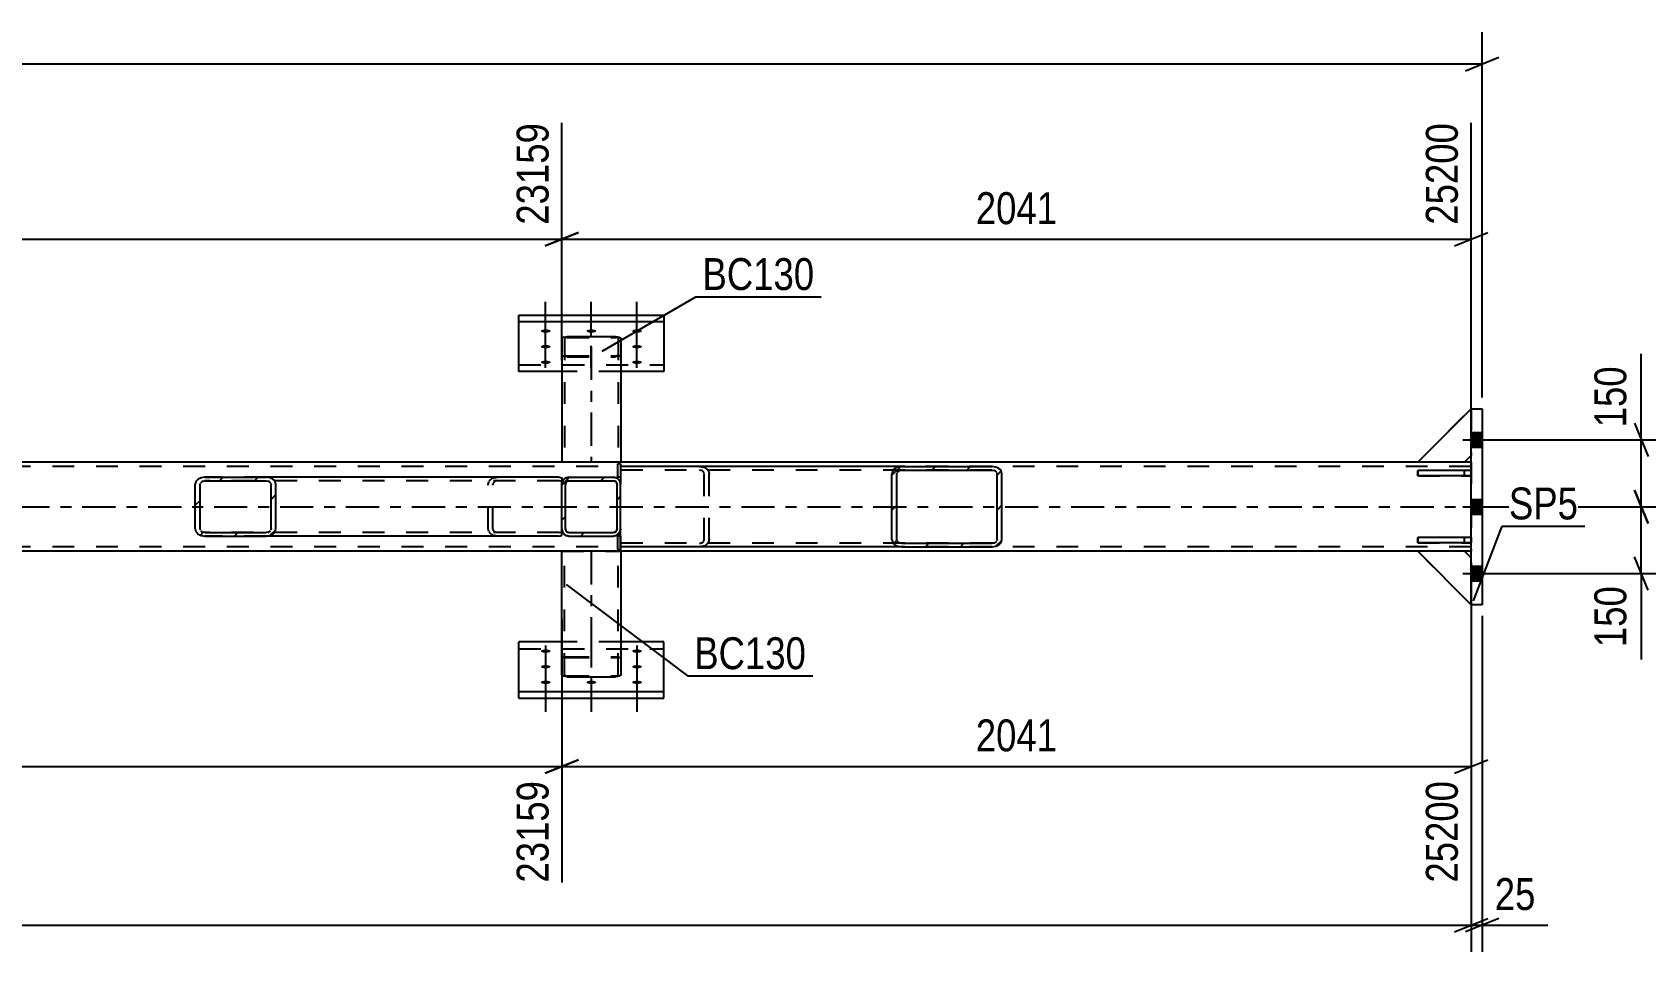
# Model space of a CAD drawing. Header units: millimetres. Extents: x 0 to 1189, y 0 to 841.
# Drawn here: x 899.1 to 1044, y 387.7 to 470.3 of the extents above; entities that cross this region are included whole.
import ezdxf

# ---------------------------------------------------------------- set-up
doc = ezdxf.new("R2010")
doc.units = ezdxf.units.MM
doc.linetypes.add('DXK_LINE_DOT2', pattern=[3.9198, 1.9599, -1.9599])
doc.linetypes.add('DXK_LINE_DOT3', pattern=[5.9187, 2.979, -0.9799, 0.9799, -0.9799])
doc.styles.add('Arial Narrow', font='ARIALN.TTF', dxfattribs={"height": 0.2})

# ---------------------------------------------------------------- blocks, each defined once
blk = doc.blocks.new('Part-761551702-3671 - 3599')
at = {"color": 2, "linetype": 'Continuous'}
for p, q in [((1023.48, 431.71), (1028.28, 436.51)), ((1028.28, 432.31), (1027.68, 431.71)), ((1027.68, 431.71), (1023.48, 431.71))]:
    blk.add_line(p, q, dxfattribs=at)
at = {"color": 7, "linetype": 'DXK_LINE_DOT2'}
for p, q in [((1028.28, 436.51), (1028.28, 436.51)), ((1028.28, 436.51), (1028.28, 432.31)), ((1028.28, 436.51), (1028.28, 436.51)), ((1028.28, 432.31), (1028.28, 432.31)), ((1028.28, 432.31), (1028.28, 432.31))]:
    blk.add_line(p, q, dxfattribs=at)
blk = doc.blocks.new('Part-761551702-3619 - 3599')
at = {"linetype": 'Continuous'}
h = blk.add_hatch(dxfattribs=at)
h.set_pattern_fill('', scale=0.7, style=0, pattern_type=0)
h.set_pattern_definition([(45, (951.5194, 425.1189), (-1.57154, 1.57154), [])])
h.paths.add_polyline_path([(951.27, 425.07), (951.52, 425.12), (951.73, 425.26), (951.87, 425.47), (951.91, 425.71), (951.91, 429.71), (951.87, 429.96), (951.73, 430.16), (951.52, 430.3), (951.27, 430.35), (947.27, 430.35), (947.03, 430.3), (946.82, 430.16), (946.68, 429.96), (946.63, 429.71), (946.63, 425.71), (946.68, 425.47), (946.82, 425.26), (947.03, 425.12), (947.27, 425.07)])
h.paths.add_polyline_path([(947.15, 425.41), (947.05, 425.48), (946.98, 425.59), (946.95, 425.71), (946.95, 429.71), (946.98, 429.83), (947.05, 429.94), (947.15, 430.01), (947.27, 430.03), (951.27, 430.03), (951.4, 430.01), (951.5, 429.94), (951.57, 429.83), (951.59, 429.71), (951.59, 425.71), (951.57, 425.59), (951.5, 425.48), (951.4, 425.41), (951.27, 425.39), (947.27, 425.39)])
at = {"color": 7, "linetype": 'DXK_LINE_DOT2'}
for p, q in [((947.03, 430.3), (947.27, 430.35)), ((947.27, 430.35), (951.27, 430.35)), ((951.27, 430.35), (951.52, 430.3)), ((946.63, 429.71), (946.68, 429.96)), ((946.63, 425.71), (946.63, 429.71)), ((946.98, 429.83), (946.95, 429.71)), ((946.95, 425.71), (946.95, 429.71)), ((947.27, 430.03), (947.15, 430.01)), ((947.27, 430.03), (951.27, 430.03)), ((951.4, 430.01), (951.27, 430.03)), ((951.59, 429.71), (951.57, 429.83)), ((951.59, 425.71), (951.59, 429.71)), ((951.87, 429.96), (951.91, 429.71)), ((951.91, 425.71), (951.91, 429.71)), ((946.68, 425.47), (946.63, 425.71)), ((946.95, 425.71), (946.98, 425.59)), ((947.27, 425.07), (947.03, 425.12)), ((947.15, 425.41), (947.27, 425.39)), ((947.27, 425.39), (951.27, 425.39)), ((947.27, 425.07), (951.27, 425.07)), ((951.27, 425.39), (951.4, 425.41)), ((951.52, 425.12), (951.27, 425.07)), ((951.57, 425.59), (951.59, 425.71)), ((951.91, 425.71), (951.87, 425.47))]:
    blk.add_line(p, q, dxfattribs=at)
at = {"color": 2, "linetype": 'Continuous'}
for p, q in [((947.27, 430.35), (947.03, 430.3)), ((947.27, 430.35), (951.27, 430.35)), ((951.52, 430.3), (951.27, 430.35)), ((946.68, 429.96), (946.63, 429.71)), ((946.63, 425.71), (946.63, 429.71)), ((946.95, 429.71), (946.98, 429.83)), ((946.95, 425.71), (946.95, 429.71)), ((947.15, 430.01), (947.27, 430.03)), ((947.27, 430.03), (951.27, 430.03)), ((951.27, 430.03), (951.4, 430.01)), ((951.57, 429.83), (951.59, 429.71)), ((951.59, 425.71), (951.59, 429.71)), ((951.91, 429.71), (951.87, 429.96)), ((951.91, 425.71), (951.91, 429.71)), ((946.63, 425.71), (946.68, 425.47)), ((946.98, 425.59), (946.95, 425.71)), ((947.03, 425.12), (947.27, 425.07)), ((947.27, 425.39), (947.15, 425.41)), ((947.27, 425.39), (951.27, 425.39)), ((947.27, 425.07), (951.27, 425.07)), ((951.4, 425.41), (951.27, 425.39)), ((951.27, 425.07), (951.52, 425.12)), ((951.59, 425.71), (951.57, 425.59)), ((951.87, 425.47), (951.91, 425.71))]:
    blk.add_line(p, q, dxfattribs=at)
at = {"color": 7, "linetype": 'DXK_LINE_DOT2'}
for centre, radius, start, end in [((947.27, 429.71), 0.64, 112.5, 157.5), ((951.27, 429.71), 0.64, 22.5, 67.5), ((947.27, 429.71), 0.32, 112.5, 157.5), ((951.27, 429.71), 0.32, 22.5, 67.5), ((947.27, 425.71), 0.64, 202.5, 247.5), ((947.27, 425.71), 0.32, 202.5, 247.5), ((951.27, 425.71), 0.32, 292.5, 337.5), ((951.27, 425.71), 0.64, 292.5, 337.5)]:
    blk.add_arc(centre, radius, start, end, dxfattribs=at)
at = {"color": 2, "linetype": 'Continuous'}
for centre, radius, start, end in [((947.27, 429.71), 0.64, 112.5, 157.5), ((951.27, 429.71), 0.64, 22.5, 67.5), ((947.27, 429.71), 0.32, 112.5, 157.5), ((951.27, 429.71), 0.32, 22.5, 67.5), ((947.27, 425.71), 0.64, 202.5, 247.5), ((947.27, 425.71), 0.32, 202.5, 247.5), ((951.27, 425.71), 0.32, 292.5, 337.5), ((951.27, 425.71), 0.64, 292.5, 337.5)]:
    blk.add_arc(centre, radius, start, end, dxfattribs=at)
blk = doc.blocks.new('Part-761551702-3668 - 3599')
at = {"color": 2, "linetype": 'Continuous'}
for p, q in [((946.64, 412.6), (946.64, 423.71)), ((951.92, 423.71), (951.92, 412.6)), ((946.68, 412.54), (946.64, 412.6)), ((946.78, 412.48), (946.68, 412.54)), ((946.94, 412.45), (946.78, 412.48)), ((947.12, 412.43), (946.94, 412.45)), ((947.12, 412.43), (951.44, 412.43)), ((951.63, 412.45), (951.44, 412.43)), ((951.78, 412.48), (951.63, 412.45)), ((951.89, 412.54), (951.78, 412.48)), ((951.92, 412.6), (951.89, 412.54))]:
    blk.add_line(p, q, dxfattribs=at)
at = {"color": 7, "linetype": 'DXK_LINE_DOT2'}
for p, q in [((946.64, 423.71), (951.92, 423.71)), ((946.88, 412.6), (946.88, 423.71)), ((951.68, 412.6), (951.68, 423.71)), ((946.64, 414.08), (946.68, 414.14)), ((946.68, 414.14), (946.78, 414.19)), ((946.78, 414.19), (946.94, 414.23)), ((946.9, 414.11), (946.88, 414.08)), ((946.95, 414.13), (946.9, 414.11)), ((946.94, 414.23), (947.12, 414.24)), ((947.03, 414.15), (946.95, 414.13)), ((947.12, 414.16), (947.03, 414.15)), ((947.12, 414.24), (951.44, 414.24)), ((947.12, 414.16), (951.44, 414.16)), ((951.44, 414.24), (951.63, 414.23)), ((951.54, 414.15), (951.44, 414.16)), ((951.61, 414.13), (951.54, 414.15)), ((951.61, 414.13), (951.63, 414.13)), ((951.63, 414.23), (951.78, 414.19)), ((951.63, 414.13), (951.67, 414.11)), ((951.68, 414.08), (951.67, 414.11)), ((951.78, 414.19), (951.89, 414.14)), ((951.89, 414.14), (951.92, 414.08)), ((946.88, 412.6), (946.9, 412.57)), ((946.9, 412.57), (946.95, 412.54)), ((946.95, 412.54), (947.03, 412.52)), ((947.03, 412.52), (947.12, 412.52)), ((947.12, 412.52), (951.44, 412.52)), ((951.44, 412.52), (951.54, 412.52)), ((951.54, 412.52), (951.61, 412.54)), ((951.61, 412.54), (951.67, 412.57)), ((951.67, 412.57), (951.68, 412.6))]:
    blk.add_line(p, q, dxfattribs=at)
at = {"color": 7, "linetype": 'DXK_LINE_DOT3'}
blk.add_line((949.28, 423.71), (949.28, 413.34), dxfattribs=at)
blk = doc.blocks.new('Part-761551702-3737 - 3599')
at = {"color": 2, "linetype": 'Continuous'}
for p, q in [((1023.48, 431.71), (98.63, 431.71)), ((1028.28, 431.71), (1027.68, 431.71)), ((1023.48, 423.71), (98.63, 423.71)), ((1028.28, 423.71), (1027.68, 423.71))]:
    blk.add_line(p, q, dxfattribs=at)
at = {"color": 7, "linetype": 'DXK_LINE_DOT2'}
for p, q in [((1028.28, 431.31), (98.63, 431.31)), ((1027.68, 431.71), (1023.48, 431.71)), ((1028.28, 431.71), (1028.28, 423.71)), ((1028.28, 424.11), (98.63, 424.11)), ((1027.68, 423.71), (1023.48, 423.71))]:
    blk.add_line(p, q, dxfattribs=at)
at = {"color": 7, "linetype": 'DXK_LINE_DOT3'}
blk.add_line((98.63, 427.71), (1028.28, 427.71), dxfattribs=at)
blk = doc.blocks.new('Part-761551702-3748 - 3599')
at = {"color": 7, "linetype": 'DXK_LINE_DOT2'}
for p, q in [((1023.48, 431.71), (1028.28, 436.51)), ((1028.28, 436.51), (1028.28, 432.31)), ((1028.28, 432.31), (1027.68, 431.71)), ((1027.68, 431.71), (1023.48, 431.71))]:
    blk.add_line(p, q, dxfattribs=at)
blk = doc.blocks.new('Bolt-761551702-3685 - 3599')
at = {"linetype": 'Continuous'}
for points in [[(945.18, 414.59), (945.09, 414.59), (945, 414.6), (944.93, 414.62), (944.86, 414.64), (944.8, 414.66), (944.77, 414.69), (944.75, 414.72), (944.75, 414.75), (944.77, 414.79), (944.8, 414.81), (944.86, 414.84), (944.93, 414.86), (945, 414.88), (945.09, 414.89), (945.18, 414.89), (945.28, 414.89), (945.36, 414.88), (945.44, 414.86), (945.51, 414.84), (945.56, 414.81), (945.6, 414.79), (945.62, 414.75), (945.62, 414.72), (945.6, 414.69), (945.56, 414.66), (945.51, 414.64), (945.44, 414.62), (945.36, 414.6), (945.28, 414.59)], [(953.38, 414.59), (953.29, 414.59), (953.2, 414.6), (953.13, 414.62), (953.06, 414.64), (953, 414.66), (952.97, 414.69), (952.95, 414.72), (952.95, 414.75), (952.97, 414.79), (953, 414.81), (953.06, 414.84), (953.13, 414.86), (953.2, 414.88), (953.29, 414.89), (953.38, 414.89), (953.48, 414.89), (953.56, 414.88), (953.64, 414.86), (953.71, 414.84), (953.76, 414.81), (953.8, 414.79), (953.82, 414.75), (953.82, 414.72), (953.8, 414.69), (953.76, 414.66), (953.71, 414.64), (953.64, 414.62), (953.56, 414.6), (953.48, 414.59)], [(945.18, 413.19), (945.09, 413.19), (945, 413.2), (944.93, 413.22), (944.86, 413.24), (944.8, 413.26), (944.77, 413.29), (944.75, 413.32), (944.75, 413.35), (944.77, 413.38), (944.8, 413.41), (944.86, 413.44), (944.93, 413.46), (945, 413.47), (945.09, 413.48), (945.18, 413.49), (945.28, 413.48), (945.36, 413.47), (945.44, 413.46), (945.51, 413.44), (945.56, 413.41), (945.6, 413.38), (945.62, 413.35), (945.62, 413.32), (945.6, 413.29), (945.56, 413.26), (945.51, 413.24), (945.44, 413.22), (945.36, 413.2), (945.28, 413.19)], [(953.38, 413.19), (953.29, 413.19), (953.2, 413.2), (953.13, 413.22), (953.06, 413.24), (953, 413.26), (952.97, 413.29), (952.95, 413.32), (952.95, 413.35), (952.97, 413.38), (953, 413.41), (953.06, 413.44), (953.13, 413.46), (953.2, 413.47), (953.29, 413.48), (953.38, 413.49), (953.48, 413.48), (953.56, 413.47), (953.64, 413.46), (953.71, 413.44), (953.76, 413.41), (953.8, 413.38), (953.82, 413.35), (953.82, 413.32), (953.8, 413.29), (953.76, 413.26), (953.71, 413.24), (953.64, 413.22), (953.56, 413.2), (953.48, 413.19)], [(945.18, 411.78), (945.09, 411.79), (945, 411.8), (944.93, 411.81), (944.86, 411.83), (944.8, 411.86), (944.77, 411.89), (944.75, 411.92), (944.75, 411.95), (944.77, 411.98), (944.8, 412.01), (944.86, 412.04), (944.93, 412.06), (945, 412.07), (945.09, 412.08), (945.18, 412.09), (945.28, 412.08), (945.36, 412.07), (945.44, 412.06), (945.51, 412.04), (945.56, 412.01), (945.6, 411.98), (945.62, 411.95), (945.62, 411.92), (945.6, 411.89), (945.56, 411.86), (945.51, 411.83), (945.44, 411.81), (945.36, 411.8), (945.28, 411.79)], [(949.28, 411.78), (949.19, 411.79), (949.1, 411.8), (949.03, 411.81), (948.96, 411.83), (948.9, 411.86), (948.87, 411.89), (948.85, 411.92), (948.85, 411.95), (948.87, 411.98), (948.9, 412.01), (948.96, 412.04), (949.03, 412.06), (949.1, 412.07), (949.19, 412.08), (949.28, 412.09), (949.38, 412.08), (949.46, 412.07), (949.54, 412.06), (949.61, 412.04), (949.66, 412.01), (949.7, 411.98), (949.72, 411.95), (949.72, 411.92), (949.7, 411.89), (949.66, 411.86), (949.61, 411.83), (949.54, 411.81), (949.46, 411.8), (949.38, 411.79)], [(953.38, 411.78), (953.29, 411.79), (953.2, 411.8), (953.13, 411.81), (953.06, 411.83), (953, 411.86), (952.97, 411.89), (952.95, 411.92), (952.95, 411.95), (952.97, 411.98), (953, 412.01), (953.06, 412.04), (953.13, 412.06), (953.2, 412.07), (953.29, 412.08), (953.38, 412.09), (953.48, 412.08), (953.56, 412.07), (953.64, 412.06), (953.71, 412.04), (953.76, 412.01), (953.8, 411.98), (953.82, 411.95), (953.82, 411.92), (953.8, 411.89), (953.76, 411.86), (953.71, 411.83), (953.64, 411.81), (953.56, 411.8), (953.48, 411.79)]]:
    blk.add_hatch(color=1, dxfattribs=at).paths.add_polyline_path(points)
at = {"color": 1, "linetype": 'Continuous'}
for p, q in [((945.18, 415.23), (945.18, 412.11)), ((953.38, 415.23), (953.38, 412.11)), ((945.18, 413.83), (945.18, 410.71)), ((953.38, 413.83), (953.38, 410.71)), ((945.18, 412.42), (945.18, 409.3)), ((949.28, 412.42), (949.28, 409.3)), ((953.38, 412.42), (953.38, 409.3))]:
    blk.add_line(p, q, dxfattribs=at)
at = {"color": 1, "linetype": 'DXK_LINE_DOT2'}
blk.add_line((949.28, 415.23), (949.28, 412.11), dxfattribs=at)
blk = doc.blocks.new('Part-761551702-3751 - 3599')
at = {"color": 7, "linetype": 'DXK_LINE_DOT2'}
for p, q in [((1023.48, 431.71), (1028.28, 436.51)), ((1028.28, 436.51), (1028.28, 432.31)), ((1028.28, 432.31), (1027.68, 431.71)), ((1027.68, 431.71), (1023.48, 431.71))]:
    blk.add_line(p, q, dxfattribs=at)
blk = doc.blocks.new('Part-761551702-3688 - 3599')
at = {"color": 2, "linetype": 'Continuous'}
for p, q in [((942.78, 410.51), (942.78, 415.56)), ((946.64, 415.56), (942.78, 415.56)), ((955.78, 415.56), (951.92, 415.56)), ((955.78, 410.51), (955.78, 415.56)), ((942.78, 411.11), (955.78, 411.11)), ((942.78, 410.51), (955.78, 410.51))]:
    blk.add_line(p, q, dxfattribs=at)
at = {"color": 7, "linetype": 'DXK_LINE_DOT2'}
for p, q in [((942.78, 414.96), (955.78, 414.96)), ((951.92, 415.56), (946.64, 415.56))]:
    blk.add_line(p, q, dxfattribs=at)
blk = doc.blocks.new('Part-761551702-3624 - 3599')
at = {"linetype": 'Continuous'}
h = blk.add_hatch(dxfattribs=at)
h.set_pattern_fill('', scale=0.7, style=0, pattern_type=0)
h.set_pattern_definition([(45, (920.4203, 425.1189), (-1.57154, 1.57154), [])])
h.paths.add_polyline_path([(920.08, 425.07), (920.42, 425.12), (920.71, 425.26), (920.9, 425.47), (920.96, 425.71), (920.96, 429.71), (920.9, 429.96), (920.71, 430.16), (920.42, 430.3), (920.08, 430.35), (914.59, 430.35), (914.26, 430.3), (913.97, 430.16), (913.78, 429.96), (913.71, 429.71), (913.71, 425.71), (913.78, 425.47), (913.97, 425.26), (914.26, 425.12), (914.59, 425.07)])
h.paths.add_polyline_path([(914.43, 425.41), (914.28, 425.48), (914.19, 425.59), (914.15, 425.71), (914.15, 429.71), (914.19, 429.83), (914.28, 429.94), (914.43, 430.01), (914.59, 430.03), (920.08, 430.03), (920.25, 430.01), (920.39, 429.94), (920.49, 429.83), (920.52, 429.71), (920.52, 425.71), (920.49, 425.59), (920.39, 425.48), (920.25, 425.41), (920.08, 425.39), (914.59, 425.39)])
at = {"color": 2, "linetype": 'Continuous'}
for p, q in [((914.59, 430.35), (914.26, 430.3)), ((914.59, 430.35), (920.08, 430.35)), ((946.38, 430.35), (920.08, 430.35)), ((920.42, 430.3), (920.08, 430.35)), ((946.38, 430.35), (946.63, 430.31)), ((946.63, 430.31), (946.63, 430.3)), ((946.63, 430.3), (946.63, 430.16)), ((913.78, 429.96), (913.71, 429.71)), ((913.71, 425.71), (913.71, 429.71)), ((914.15, 429.71), (914.19, 429.83)), ((914.15, 425.71), (914.15, 429.71)), ((914.43, 430.01), (914.59, 430.03)), ((914.59, 430.03), (920.08, 430.03)), ((920.08, 430.03), (920.25, 430.01)), ((920.49, 429.83), (920.52, 429.71)), ((920.52, 425.71), (920.52, 429.71)), ((920.96, 429.71), (920.9, 429.96)), ((920.96, 425.71), (920.96, 429.71)), ((946.63, 430.16), (946.63, 429.71)), ((913.71, 425.71), (913.78, 425.47)), ((914.19, 425.59), (914.15, 425.71)), ((914.26, 425.12), (914.59, 425.07)), ((914.59, 425.39), (914.43, 425.41)), ((914.59, 425.39), (920.08, 425.39)), ((914.59, 425.07), (920.08, 425.07)), ((920.25, 425.41), (920.08, 425.39)), ((920.08, 425.07), (920.42, 425.12)), ((946.38, 425.07), (920.08, 425.07)), ((920.52, 425.71), (920.49, 425.59)), ((920.9, 425.47), (920.96, 425.71)), ((946.38, 425.07), (946.63, 425.11)), ((946.63, 425.11), (946.63, 425.71))]:
    blk.add_line(p, q, dxfattribs=at)
at = {"color": 7, "linetype": 'DXK_LINE_DOT2'}
for p, q in [((920.08, 430.35), (914.59, 430.35)), ((940.55, 430.3), (940.89, 430.35)), ((946.63, 430.31), (946.63, 430.31)), ((946.38, 430.03), (914.59, 430.03)), ((940.01, 429.71), (940.07, 429.96)), ((940.01, 425.71), (940.01, 429.71)), ((940.48, 429.83), (940.45, 429.71)), ((940.45, 425.71), (940.45, 429.71)), ((940.89, 430.03), (940.72, 430.01)), ((946.55, 430.01), (946.38, 430.03)), ((946.63, 429.96), (946.55, 430.01)), ((946.63, 430.16), (946.63, 429.96)), ((946.63, 425.71), (946.63, 429.96)), ((946.38, 425.39), (914.59, 425.39)), ((920.08, 425.07), (914.59, 425.07)), ((940.07, 425.47), (940.01, 425.71)), ((940.45, 425.71), (940.48, 425.59)), ((940.89, 425.07), (940.55, 425.12)), ((940.72, 425.41), (940.89, 425.39)), ((946.38, 425.39), (946.55, 425.41)), ((946.55, 425.41), (946.63, 425.46))]:
    blk.add_line(p, q, dxfattribs=at)
at = {"color": 2, "linetype": 'Continuous'}
for centre, radius, start, end in [((914.46, 429.53), 0.802, 104.5547, 147.5896), ((920.22, 429.53), 0.802, 32.4104, 75.4453), ((914.53, 429.62), 0.401, 104.5547, 147.5896), ((920.15, 429.62), 0.401, 32.4104, 75.4453), ((914.46, 425.9), 0.802, 212.4104, 255.4453), ((914.53, 425.8), 0.401, 212.4104, 255.4453), ((920.15, 425.8), 0.401, 284.5547, 327.5896), ((920.22, 425.9), 0.802, 284.5547, 327.5896)]:
    blk.add_arc(centre, radius, start, end, dxfattribs=at)
at = {"color": 7, "linetype": 'DXK_LINE_DOT2'}
for centre, radius, start, end in [((940.75, 429.53), 0.802, 104.5547, 147.5896), ((940.82, 429.62), 0.401, 104.5547, 147.5896), ((940.75, 425.9), 0.802, 212.4104, 255.4453), ((940.82, 425.8), 0.401, 212.4104, 255.4453)]:
    blk.add_arc(centre, radius, start, end, dxfattribs=at)
blk = doc.blocks.new('Part-761551702-3625 - 3599')
at = {"color": 2, "linetype": 'Continuous'}
for p, q in [((951.67, 431.55), (951.67, 431.55)), ((951.91, 431.55), (951.67, 431.55)), ((951.67, 430.35), (951.67, 431.55)), ((951.67, 430.35), (951.67, 430.35)), ((951.91, 430.35), (951.67, 430.35)), ((951.91, 431.55), (951.91, 431.55)), ((951.91, 431.55), (951.91, 430.35)), ((951.91, 430.35), (951.91, 430.35))]:
    blk.add_line(p, q, dxfattribs=at)
at = {"color": 7, "linetype": 'DXK_LINE_DOT2'}
for p, q in [((951.67, 430.35), (951.67, 431.55)), ((951.91, 431.55), (951.91, 430.35))]:
    blk.add_line(p, q, dxfattribs=at)
blk = doc.blocks.new('Part-761551702-3754 - 3599')
at = {"color": 2, "linetype": 'Continuous'}
for p, q in [((1027.68, 423.71), (1023.48, 423.71)), ((1023.48, 423.71), (1028.28, 418.91)), ((1028.28, 423.11), (1027.68, 423.71))]:
    blk.add_line(p, q, dxfattribs=at)
at = {"color": 7, "linetype": 'DXK_LINE_DOT2'}
for p, q in [((1028.28, 423.11), (1028.28, 423.11)), ((1028.28, 423.11), (1028.28, 423.11)), ((1028.28, 418.91), (1028.28, 423.11)), ((1028.28, 418.91), (1028.28, 418.91)), ((1028.28, 418.91), (1028.28, 418.91))]:
    blk.add_line(p, q, dxfattribs=at)
blk = doc.blocks.new('Part-761551702-3626 - 3599')
at = {"color": 2, "linetype": 'Continuous'}
for p, q in [((951.67, 425.07), (951.67, 425.07)), ((951.67, 423.87), (951.67, 425.07)), ((951.91, 425.07), (951.67, 425.07)), ((951.91, 425.07), (951.91, 425.07)), ((951.91, 425.07), (951.91, 423.87)), ((951.67, 423.87), (951.67, 423.87)), ((951.67, 423.87), (951.91, 423.87)), ((951.91, 423.87), (951.91, 423.87))]:
    blk.add_line(p, q, dxfattribs=at)
at = {"color": 7, "linetype": 'DXK_LINE_DOT2'}
for p, q in [((951.67, 423.87), (951.67, 425.07)), ((951.91, 423.87), (951.91, 425.07))]:
    blk.add_line(p, q, dxfattribs=at)
blk = doc.blocks.new('Part-761551702-3757 - 3599')
at = {"color": 7, "linetype": 'DXK_LINE_DOT2'}
for p, q in [((1027.68, 423.71), (1023.48, 423.71)), ((1023.48, 423.71), (1028.28, 418.91)), ((1028.28, 423.11), (1027.68, 423.71)), ((1028.28, 418.91), (1028.28, 423.11))]:
    blk.add_line(p, q, dxfattribs=at)
blk = doc.blocks.new('Part-761551702-3718 - 3599')
at = {"color": 2, "linetype": 'Continuous'}
for p, q in [((1023.48, 424.47), (1023.48, 424.95)), ((1028.28, 424.95), (1023.48, 424.95)), ((1028.28, 424.95), (1028.28, 424.47)), ((1028.28, 424.47), (1023.48, 424.47))]:
    blk.add_line(p, q, dxfattribs=at)
at = {"color": 7, "linetype": 'DXK_LINE_DOT2'}
for p, q in [((1027.68, 424.47), (1027.68, 424.95)), ((1028.28, 424.95), (1028.28, 424.95)), ((1028.28, 424.95), (1028.28, 424.95)), ((1028.28, 424.47), (1028.28, 424.47)), ((1028.28, 424.47), (1028.28, 424.47))]:
    blk.add_line(p, q, dxfattribs=at)
blk = doc.blocks.new('Part-761551702-3727 - 3599')
at = {"color": 7, "linetype": 'DXK_LINE_DOT2'}
for p, q in [((1028.28, 430.95), (1023.48, 430.95)), ((1023.48, 430.95), (1023.48, 430.47)), ((1023.48, 430.47), (1028.28, 430.47)), ((1027.68, 430.47), (1027.68, 430.95)), ((1028.28, 430.47), (1028.28, 430.95))]:
    blk.add_line(p, q, dxfattribs=at)
blk = doc.blocks.new('Bolt-761551702-3707 - 3599')
at = {"linetype": 'Continuous'}
for points in [[(945.18, 443.64), (945.28, 443.63), (945.36, 443.62), (945.44, 443.61), (945.51, 443.59), (945.56, 443.56), (945.6, 443.53), (945.62, 443.5), (945.62, 443.47), (945.6, 443.44), (945.56, 443.41), (945.51, 443.39), (945.44, 443.36), (945.36, 443.35), (945.28, 443.34), (945.18, 443.34), (945.09, 443.34), (945, 443.35), (944.93, 443.36), (944.86, 443.39), (944.8, 443.41), (944.77, 443.44), (944.75, 443.47), (944.75, 443.5), (944.77, 443.53), (944.8, 443.56), (944.86, 443.59), (944.93, 443.61), (945, 443.62), (945.09, 443.63)], [(949.28, 443.64), (949.38, 443.63), (949.46, 443.62), (949.54, 443.61), (949.61, 443.59), (949.66, 443.56), (949.7, 443.53), (949.72, 443.5), (949.72, 443.47), (949.7, 443.44), (949.66, 443.41), (949.61, 443.39), (949.54, 443.36), (949.46, 443.35), (949.38, 443.34), (949.28, 443.34), (949.19, 443.34), (949.1, 443.35), (949.03, 443.36), (948.96, 443.39), (948.9, 443.41), (948.87, 443.44), (948.85, 443.47), (948.85, 443.5), (948.87, 443.53), (948.9, 443.56), (948.96, 443.59), (949.03, 443.61), (949.1, 443.62), (949.19, 443.63)], [(953.38, 443.64), (953.48, 443.63), (953.56, 443.62), (953.64, 443.61), (953.71, 443.59), (953.76, 443.56), (953.8, 443.53), (953.82, 443.5), (953.82, 443.47), (953.8, 443.44), (953.76, 443.41), (953.71, 443.39), (953.64, 443.36), (953.56, 443.35), (953.48, 443.34), (953.38, 443.34), (953.29, 443.34), (953.2, 443.35), (953.13, 443.36), (953.06, 443.39), (953, 443.41), (952.97, 443.44), (952.95, 443.47), (952.95, 443.5), (952.97, 443.53), (953, 443.56), (953.06, 443.59), (953.13, 443.61), (953.2, 443.62), (953.29, 443.63)], [(945.18, 442.23), (945.28, 442.23), (945.36, 442.22), (945.44, 442.21), (945.51, 442.18), (945.56, 442.16), (945.6, 442.13), (945.62, 442.1), (945.62, 442.07), (945.6, 442.04), (945.56, 442.01), (945.51, 441.98), (945.44, 441.96), (945.36, 441.95), (945.28, 441.94), (945.18, 441.93), (945.09, 441.94), (945, 441.95), (944.93, 441.96), (944.86, 441.98), (944.8, 442.01), (944.77, 442.04), (944.75, 442.07), (944.75, 442.1), (944.77, 442.13), (944.8, 442.16), (944.86, 442.18), (944.93, 442.21), (945, 442.22), (945.09, 442.23)], [(953.38, 442.23), (953.48, 442.23), (953.56, 442.22), (953.64, 442.21), (953.71, 442.18), (953.76, 442.16), (953.8, 442.13), (953.82, 442.1), (953.82, 442.07), (953.8, 442.04), (953.76, 442.01), (953.71, 441.98), (953.64, 441.96), (953.56, 441.95), (953.48, 441.94), (953.38, 441.93), (953.29, 441.94), (953.2, 441.95), (953.13, 441.96), (953.06, 441.98), (953, 442.01), (952.97, 442.04), (952.95, 442.07), (952.95, 442.1), (952.97, 442.13), (953, 442.16), (953.06, 442.18), (953.13, 442.21), (953.2, 442.22), (953.29, 442.23)], [(945.18, 440.83), (945.28, 440.83), (945.36, 440.82), (945.44, 440.8), (945.51, 440.78), (945.56, 440.76), (945.6, 440.73), (945.62, 440.7), (945.62, 440.67), (945.6, 440.63), (945.56, 440.61), (945.51, 440.58), (945.44, 440.56), (945.36, 440.54), (945.28, 440.53), (945.18, 440.53), (945.09, 440.53), (945, 440.54), (944.93, 440.56), (944.86, 440.58), (944.8, 440.61), (944.77, 440.63), (944.75, 440.67), (944.75, 440.7), (944.77, 440.73), (944.8, 440.76), (944.86, 440.78), (944.93, 440.8), (945, 440.82), (945.09, 440.83)], [(953.38, 440.83), (953.48, 440.83), (953.56, 440.82), (953.64, 440.8), (953.71, 440.78), (953.76, 440.76), (953.8, 440.73), (953.82, 440.7), (953.82, 440.67), (953.8, 440.63), (953.76, 440.61), (953.71, 440.58), (953.64, 440.56), (953.56, 440.54), (953.48, 440.53), (953.38, 440.53), (953.29, 440.53), (953.2, 440.54), (953.13, 440.56), (953.06, 440.58), (953, 440.61), (952.97, 440.63), (952.95, 440.67), (952.95, 440.7), (952.97, 440.73), (953, 440.76), (953.06, 440.78), (953.13, 440.8), (953.2, 440.82), (953.29, 440.83)]]:
    blk.add_hatch(color=1, dxfattribs=at).paths.add_polyline_path(points)
at = {"color": 1, "linetype": 'Continuous'}
for p, q in [((945.18, 443), (945.18, 446.12)), ((949.28, 443), (949.28, 446.12)), ((953.38, 443), (953.38, 446.12)), ((945.18, 441.59), (945.18, 444.71)), ((945.18, 440.19), (945.18, 443.31)), ((953.38, 441.59), (953.38, 444.71)), ((953.38, 440.19), (953.38, 443.31))]:
    blk.add_line(p, q, dxfattribs=at)
at = {"color": 1, "linetype": 'DXK_LINE_DOT2'}
blk.add_line((949.28, 440.19), (949.28, 443.31), dxfattribs=at)
blk = doc.blocks.new('Part-761551702-3721 - 3599')
at = {"color": 2, "linetype": 'Continuous'}
for p, q in [((1023.48, 430.47), (1023.48, 430.95)), ((1028.28, 430.95), (1023.48, 430.95)), ((1028.28, 430.47), (1023.48, 430.47)), ((1028.28, 430.95), (1028.28, 430.47))]:
    blk.add_line(p, q, dxfattribs=at)
at = {"color": 7, "linetype": 'DXK_LINE_DOT2'}
for p, q in [((1027.68, 430.47), (1027.68, 430.95)), ((1028.28, 430.95), (1028.28, 430.95)), ((1028.28, 430.95), (1028.28, 430.95)), ((1028.28, 430.47), (1028.28, 430.47)), ((1028.28, 430.47), (1028.28, 430.47))]:
    blk.add_line(p, q, dxfattribs=at)
blk = doc.blocks.new('Part-761551702-3724 - 3599')
at = {"color": 7, "linetype": 'DXK_LINE_DOT2'}
for p, q in [((1028.28, 424.95), (1023.48, 424.95)), ((1023.48, 424.95), (1023.48, 424.47)), ((1027.68, 424.47), (1027.68, 424.95)), ((1028.28, 424.47), (1028.28, 424.95)), ((1023.48, 424.47), (1028.28, 424.47))]:
    blk.add_line(p, q, dxfattribs=at)
blk = doc.blocks.new('Bolt-761551702-3743 - 3599')
at = {"linetype": 'Continuous'}
for points in [[(1029.28, 433.05), (1029.28, 434.37), (1028.28, 434.37), (1028.28, 433.05)], [(1029.28, 433.05), (1029.28, 434.37), (1028.28, 434.37), (1028.28, 433.05)], [(1029.28, 433.05), (1029.28, 434.37), (1028.28, 434.37), (1028.28, 433.05)], [(1029.28, 433.05), (1029.28, 434.37), (1028.28, 434.37), (1028.28, 433.05)], [(1029.28, 427.05), (1029.28, 428.37), (1028.28, 428.37), (1028.28, 427.05)], [(1029.28, 427.05), (1029.28, 428.37), (1028.28, 428.37), (1028.28, 427.05)], [(1029.28, 421.05), (1029.28, 422.37), (1028.28, 422.37), (1028.28, 421.05)], [(1029.28, 421.05), (1029.28, 422.37), (1028.28, 422.37), (1028.28, 421.05)], [(1029.28, 421.05), (1029.28, 422.37), (1028.28, 422.37), (1028.28, 421.05)], [(1029.28, 421.05), (1029.28, 422.37), (1028.28, 422.37), (1028.28, 421.05)]]:
    blk.add_hatch(color=1, dxfattribs=at).paths.add_polyline_path(points)
at = {"color": 1, "linetype": 'Continuous'}
for p, q in [((1027.52, 433.71), (1032.28, 433.71)), ((1027.52, 433.71), (1032.28, 433.71)), ((1027.52, 433.71), (1032.28, 433.71)), ((1027.52, 433.71), (1032.28, 433.71)), ((1028.28, 434.37), (1029.28, 434.37)), ((1028.28, 434.37), (1029.28, 434.37)), ((1028.28, 434.37), (1029.28, 434.37)), ((1028.28, 434.37), (1029.28, 434.37)), ((1028.28, 433.05), (1029.28, 433.05)), ((1028.28, 433.05), (1029.28, 433.05)), ((1028.28, 433.05), (1029.28, 433.05)), ((1028.28, 433.05), (1029.28, 433.05)), ((1027.52, 427.71), (1032.28, 427.71)), ((1027.52, 427.71), (1032.28, 427.71)), ((1028.28, 428.37), (1029.28, 428.37)), ((1028.28, 428.37), (1029.28, 428.37)), ((1028.28, 427.05), (1029.28, 427.05)), ((1028.28, 427.05), (1029.28, 427.05)), ((1027.52, 421.71), (1032.28, 421.71)), ((1027.52, 421.71), (1032.28, 421.71)), ((1027.52, 421.71), (1032.28, 421.71)), ((1027.52, 421.71), (1032.28, 421.71)), ((1028.28, 422.37), (1029.28, 422.37)), ((1028.28, 422.37), (1029.28, 422.37)), ((1028.28, 422.37), (1029.28, 422.37)), ((1028.28, 422.37), (1029.28, 422.37)), ((1028.28, 421.05), (1029.28, 421.05)), ((1028.28, 421.05), (1029.28, 421.05)), ((1028.28, 421.05), (1029.28, 421.05)), ((1028.28, 421.05), (1029.28, 421.05))]:
    blk.add_line(p, q, dxfattribs=at)
blk = doc.blocks.new('Part-761551702-3770 - 3599')
at = {"linetype": 'Continuous'}
h = blk.add_hatch(dxfattribs=at)
h.set_pattern_fill('', scale=0.7, style=0, pattern_type=0)
h.set_pattern_definition([(45, (985.6099, 424.1589), (-1.57154, 1.57154), [])])
h.paths.add_polyline_path([(985.27, 424.11), (985.61, 424.16), (985.89, 424.3), (986.09, 424.51), (986.15, 424.75), (986.15, 430.67), (986.09, 430.92), (985.89, 431.12), (985.61, 431.26), (985.27, 431.31), (977.15, 431.31), (976.81, 431.26), (976.53, 431.12), (976.34, 430.92), (976.27, 430.67), (976.27, 424.75), (976.34, 424.51), (976.53, 424.3), (976.81, 424.16), (977.15, 424.11)])
h.paths.add_polyline_path([(976.98, 424.45), (976.84, 424.52), (976.74, 424.63), (976.71, 424.75), (976.71, 430.67), (976.74, 430.79), (976.84, 430.9), (976.98, 430.97), (977.15, 430.99), (985.27, 430.99), (985.44, 430.97), (985.58, 430.9), (985.68, 430.79), (985.71, 430.67), (985.71, 424.75), (985.68, 424.63), (985.58, 424.52), (985.44, 424.45), (985.27, 424.43), (977.15, 424.43)])
at = {"color": 2, "linetype": 'Continuous'}
for p, q in [((977.15, 431.31), (951.91, 431.31)), ((951.91, 430.35), (951.91, 429.71)), ((976.34, 430.92), (976.27, 430.67)), ((976.27, 424.75), (976.27, 430.67)), ((976.71, 430.67), (976.74, 430.79)), ((976.71, 424.75), (976.71, 430.67)), ((977.15, 431.31), (976.81, 431.26)), ((976.98, 430.97), (977.15, 430.99)), ((977.15, 431.31), (985.27, 431.31)), ((977.15, 430.99), (985.27, 430.99)), ((985.61, 431.26), (985.27, 431.31)), ((985.27, 430.99), (985.44, 430.97)), ((985.68, 430.79), (985.71, 430.67)), ((985.71, 424.75), (985.71, 430.67)), ((986.15, 430.67), (986.09, 430.92)), ((986.15, 424.75), (986.15, 430.67)), ((951.91, 425.07), (951.91, 425.71)), ((976.27, 424.75), (976.34, 424.51)), ((976.74, 424.63), (976.71, 424.75)), ((985.71, 424.75), (985.68, 424.63)), ((986.09, 424.51), (986.15, 424.75)), ((977.15, 424.11), (951.91, 424.11)), ((976.81, 424.16), (977.15, 424.11)), ((977.15, 424.43), (976.98, 424.45)), ((977.15, 424.43), (985.27, 424.43)), ((977.15, 424.11), (985.27, 424.11)), ((985.44, 424.45), (985.27, 424.43)), ((985.27, 424.11), (985.61, 424.16))]:
    blk.add_line(p, q, dxfattribs=at)
at = {"color": 7, "linetype": 'DXK_LINE_DOT2'}
for p, q in [((951.91, 431.31), (951.91, 430.35)), ((951.91, 431.31), (951.91, 430.99)), ((985.27, 430.99), (951.91, 430.99)), ((958.98, 431.31), (959.32, 431.26)), ((959.15, 430.97), (958.98, 430.99)), ((959.42, 430.67), (959.39, 430.79)), ((959.42, 424.75), (959.42, 430.67)), ((959.79, 430.92), (959.86, 430.67)), ((959.86, 424.75), (959.86, 430.67)), ((985.27, 431.31), (977.15, 431.31)), ((951.91, 425.71), (951.91, 429.71)), ((951.91, 424.11), (951.91, 425.07)), ((959.39, 424.63), (959.42, 424.75)), ((959.86, 424.75), (959.79, 424.51)), ((985.27, 424.43), (951.91, 424.43)), ((958.98, 424.43), (959.15, 424.45)), ((959.32, 424.16), (958.98, 424.11)), ((985.27, 424.11), (977.15, 424.11))]:
    blk.add_line(p, q, dxfattribs=at)
for centre, radius, start, end in [((959.05, 430.58), 0.401, 32.4104, 75.4453), ((959.12, 430.49), 0.802, 32.4104, 75.4453), ((959.05, 424.84), 0.401, 284.5547, 327.5896), ((959.12, 424.94), 0.802, 284.5547, 327.5896)]:
    blk.add_arc(centre, radius, start, end, dxfattribs=at)
at = {"color": 2, "linetype": 'Continuous'}
for centre, radius, start, end in [((977.01, 430.49), 0.802, 104.5547, 147.5896), ((977.08, 430.58), 0.401, 104.5547, 147.5896), ((985.34, 430.58), 0.401, 32.4104, 75.4453), ((985.41, 430.49), 0.802, 32.4104, 75.4453), ((977.01, 424.94), 0.802, 212.4104, 255.4453), ((977.08, 424.84), 0.401, 212.4104, 255.4453), ((985.34, 424.84), 0.401, 284.5547, 327.5896), ((985.41, 424.94), 0.802, 284.5547, 327.5896)]:
    blk.add_arc(centre, radius, start, end, dxfattribs=at)
blk = doc.blocks.new('Part-761551702-3774 - 3599')
at = {"color": 2, "linetype": 'Continuous'}
for p, q in [((942.78, 439.86), (942.78, 444.91)), ((942.78, 444.91), (955.78, 444.91)), ((955.78, 444.91), (955.78, 439.86)), ((955.78, 444.31), (942.78, 444.31)), ((946.64, 439.86), (942.78, 439.86)), ((955.78, 439.86), (951.92, 439.86))]:
    blk.add_line(p, q, dxfattribs=at)
at = {"color": 7, "linetype": 'DXK_LINE_DOT2'}
for p, q in [((942.78, 440.46), (955.78, 440.46)), ((951.92, 439.86), (946.64, 439.86))]:
    blk.add_line(p, q, dxfattribs=at)
blk = doc.blocks.new('Part-761551702-3812 - 3599')
at = {"color": 7, "linetype": 'DXK_LINE_DOT2'}
for p, q in [((1027.68, 423.71), (1023.48, 423.71)), ((1023.48, 423.71), (1028.28, 418.91)), ((1028.28, 423.11), (1027.68, 423.71)), ((1028.28, 418.91), (1028.28, 423.11))]:
    blk.add_line(p, q, dxfattribs=at)
blk = doc.blocks.new('Part-761551702-3843 - 3599')
at = {"color": 2, "linetype": 'Continuous'}
for p, q in [((1028.28, 418.91), (1028.28, 436.51)), ((1028.28, 436.51), (1029.28, 436.51)), ((1029.28, 436.51), (1029.28, 418.91)), ((1029.28, 418.91), (1028.28, 418.91))]:
    blk.add_line(p, q, dxfattribs=at)
blk = doc.blocks.new('Part-761551702-3860 - 3599')
at = {"color": 2, "linetype": 'Continuous'}
for p, q in [((946.64, 442.82), (946.68, 442.89)), ((946.64, 442.82), (946.64, 431.71)), ((946.68, 442.89), (946.78, 442.94)), ((946.78, 442.94), (946.94, 442.97)), ((946.94, 442.97), (947.12, 442.99)), ((947.12, 442.99), (951.44, 442.99)), ((951.44, 442.99), (951.63, 442.97)), ((951.63, 442.97), (951.78, 442.94)), ((951.78, 442.94), (951.89, 442.89)), ((951.89, 442.89), (951.92, 442.82)), ((951.92, 442.82), (951.92, 431.71))]:
    blk.add_line(p, q, dxfattribs=at)
at = {"color": 7, "linetype": 'DXK_LINE_DOT2'}
for p, q in [((946.9, 442.85), (946.88, 442.82)), ((946.88, 442.82), (946.88, 431.71)), ((946.95, 442.88), (946.9, 442.85)), ((947.03, 442.9), (946.95, 442.88)), ((947.12, 442.9), (947.03, 442.9)), ((947.12, 442.9), (951.44, 442.9)), ((951.54, 442.9), (951.44, 442.9)), ((951.61, 442.88), (951.54, 442.9)), ((951.67, 442.85), (951.61, 442.88)), ((951.68, 442.82), (951.67, 442.85)), ((951.68, 442.82), (951.68, 431.71)), ((946.68, 441.28), (946.64, 441.34)), ((946.78, 441.23), (946.68, 441.28)), ((946.94, 441.19), (946.78, 441.23)), ((946.88, 441.34), (946.9, 441.31)), ((946.9, 441.31), (946.95, 441.29)), ((947.12, 441.18), (946.94, 441.19)), ((946.95, 441.29), (947.03, 441.27)), ((947.03, 441.27), (947.12, 441.26)), ((947.12, 441.26), (951.44, 441.26)), ((947.12, 441.18), (951.44, 441.18)), ((951.44, 441.26), (951.54, 441.27)), ((951.63, 441.19), (951.44, 441.18)), ((951.54, 441.27), (951.61, 441.29)), ((951.61, 441.29), (951.63, 441.29)), ((951.63, 441.29), (951.67, 441.31)), ((951.78, 441.23), (951.63, 441.19)), ((951.67, 441.31), (951.68, 441.34)), ((951.89, 441.28), (951.78, 441.23)), ((951.92, 441.34), (951.89, 441.28)), ((951.92, 431.71), (946.64, 431.71))]:
    blk.add_line(p, q, dxfattribs=at)
at = {"color": 7, "linetype": 'DXK_LINE_DOT3'}
blk.add_line((949.28, 442.08), (949.28, 431.71), dxfattribs=at)
blk = doc.blocks.new('StraightDimension-761551702-18863 - 3599')
at = {"color": 7, "linetype": 'Continuous'}
for p, q in [((1028.28, 417.91), (1028.28, 387.74)), ((1029.28, 417.91), (1029.28, 387.74)), ((1026.78, 389.54), (1029.78, 390.74)), ((1030.78, 390.74), (1027.78, 389.54)), ((1028.28, 390.14), (1029.28, 390.14)), ((1029.28, 390.14), (1035.18, 390.14)), ((1029.28, 390.14), (1035.18, 390.14))]:
    blk.add_line(p, q, dxfattribs=at)
at = {"color": 0}
blk.add_wipeout([(1034.66, 390.89), (1034.66, 395.09), (1029.8, 395.09), (1029.8, 390.89)], dxfattribs=at)
at = {"color": 3, "style": 'Arial Narrow'}
blk.add_text('25', height=2.863, dxfattribs=at).set_placement((1030.4, 391.49))
blk = doc.blocks.new('StraightDimension-761551702-18518 - 3599')
at = {"color": 7, "linetype": 'Continuous'}
for p, q in [((946.64, 440.86), (946.64, 462.18)), ((945.14, 451.14), (948.14, 452.34)), ((706.63, 451.74), (946.64, 451.74))]:
    blk.add_line(p, q, dxfattribs=at)
at = {"color": 0, "linetype": 'Continuous'}
blk.add_wipeout([(946.04, 462.78), (941.84, 462.78), (941.84, 452.44), (946.04, 452.44)], dxfattribs=at)
at = {"color": 3, "linetype": 'Continuous', "style": 'Arial Narrow'}
blk.add_text('23159', height=2.863, rotation=90.0002, dxfattribs=at).set_placement((945.44, 453.04))
blk = doc.blocks.new('StraightDimension-761551702-4121 - 3599')
at = {"color": 7, "linetype": 'Continuous'}
for p, q in [((1042.96, 429.21), (1044.16, 426.21)), ((1031.35, 427.71), (1045.96, 427.71)), ((1043.56, 421.71), (1043.56, 427.71)), ((1044.16, 420.21), (1042.96, 423.21)), ((1031.35, 421.71), (1045.96, 421.71)), ((1043.56, 421.71), (1043.56, 413.98)), ((1043.56, 421.71), (1043.56, 413.98))]:
    blk.add_line(p, q, dxfattribs=at)
at = {"color": 0}
blk.add_wipeout([(1042.81, 421.19), (1038.61, 421.19), (1038.61, 414.5), (1042.81, 414.5)], dxfattribs=at)
at = {"color": 3, "style": 'Arial Narrow'}
blk.add_text('150', height=2.863, rotation=90.0002, dxfattribs=at).set_placement((1042.21, 415.1))
blk = doc.blocks.new('StraightDimension-761551702-4134 - 3599')
at = {"color": 7, "linetype": 'Continuous'}
for p, q in [((1043.56, 433.71), (1043.56, 441.44)), ((1043.56, 433.71), (1043.56, 441.44)), ((1042.96, 435.21), (1044.16, 432.21)), ((1031.35, 433.71), (1045.96, 433.71)), ((1043.56, 427.71), (1043.56, 433.71)), ((1044.16, 426.21), (1042.96, 429.21)), ((1031.35, 427.71), (1045.96, 427.71))]:
    blk.add_line(p, q, dxfattribs=at)
at = {"color": 0}
blk.add_wipeout([(1042.81, 440.92), (1038.61, 440.92), (1038.61, 434.24), (1042.81, 434.24)], dxfattribs=at)
at = {"color": 3, "style": 'Arial Narrow'}
blk.add_text('150', height=2.863, rotation=90.0002, dxfattribs=at).set_placement((1042.21, 434.84))
blk = doc.blocks.new('StraightDimension-761551702-18517 - 3599')
at = {"color": 7, "linetype": 'Continuous'}
for p, q in [((946.64, 440.86), (946.64, 462.18)), ((1028.28, 432.71), (1028.28, 462.18)), ((948.14, 452.34), (945.14, 451.14)), ((1026.78, 451.14), (1029.78, 452.34)), ((946.64, 451.74), (1028.28, 451.74))]:
    blk.add_line(p, q, dxfattribs=at)
at = {"color": 0}
blk.add_wipeout([(991.72, 452.49), (991.72, 456.69), (983.2, 456.69), (983.2, 452.49)], dxfattribs=at)
at = {"color": 3, "style": 'Arial Narrow'}
blk.add_text('2041', height=2.863, dxfattribs=at).set_placement((983.8, 453.09))
at = {"color": 0, "linetype": 'Continuous'}
blk.add_wipeout([(1027.68, 462.78), (1023.48, 462.78), (1023.48, 452.44), (1027.68, 452.44)], dxfattribs=at)
at = {"color": 3, "linetype": 'Continuous', "style": 'Arial Narrow'}
blk.add_text('25200', height=2.863, rotation=90.0002, dxfattribs=at).set_placement((1027.08, 453.04))
blk = doc.blocks.new('StraightDimension-761551702-18761 - 3599')
at = {"color": 7, "linetype": 'Continuous'}
for p, q in [((1028.28, 422.71), (1028.28, 393.95)), ((946.64, 417.62), (946.64, 393.95)), ((948.14, 404.99), (945.14, 403.79)), ((946.64, 404.39), (1028.28, 404.39)), ((1026.78, 403.79), (1029.78, 404.99))]:
    blk.add_line(p, q, dxfattribs=at)
at = {"color": 0}
blk.add_wipeout([(991.72, 405.14), (991.72, 409.34), (983.2, 409.34), (983.2, 405.14)], dxfattribs=at)
at = {"color": 3, "style": 'Arial Narrow'}
blk.add_text('2041', height=2.863, dxfattribs=at).set_placement((983.8, 405.74))
at = {"color": 0, "linetype": 'Continuous'}
blk.add_wipeout([(1027.68, 403.69), (1023.48, 403.69), (1023.48, 393.35), (1027.68, 393.35)], dxfattribs=at)
at = {"color": 3, "linetype": 'Continuous', "style": 'Arial Narrow'}
blk.add_text('25200', height=2.863, rotation=90.0002, dxfattribs=at).set_placement((1027.08, 393.95))
blk = doc.blocks.new('StraightDimension-761551702-18762 - 3599')
at = {"color": 7, "linetype": 'Continuous'}
for p, q in [((946.64, 417.62), (946.64, 393.95)), ((706.63, 404.39), (946.64, 404.39)), ((945.14, 403.79), (948.14, 404.99))]:
    blk.add_line(p, q, dxfattribs=at)
at = {"color": 0, "linetype": 'Continuous'}
blk.add_wipeout([(946.04, 403.69), (941.84, 403.69), (941.84, 393.35), (946.04, 393.35)], dxfattribs=at)
at = {"color": 3, "linetype": 'Continuous', "style": 'Arial Narrow'}
blk.add_text('23159', height=2.863, rotation=90.0002, dxfattribs=at).set_placement((945.44, 393.95))
blk = doc.blocks.new('StraightDimension-761551702-18864 - 3599')
at = {"color": 7, "linetype": 'Continuous'}
for p, q in [((1028.28, 417.91), (1028.28, 387.74)), ((85.73, 390.14), (1028.28, 390.14)), ((1026.78, 389.54), (1029.78, 390.74))]:
    blk.add_line(p, q, dxfattribs=at)
blk = doc.blocks.new('StraightDimension-761551702-18957 - 3599')
at = {"color": 7, "linetype": 'Continuous'}
for p, q in [((1029.28, 437.51), (1029.28, 470.32)), ((1027.78, 466.87), (1030.78, 468.07)), ((84.73, 467.47), (1029.28, 467.47))]:
    blk.add_line(p, q, dxfattribs=at)
blk = doc.blocks.new('Mark-761551702-3664 - 3599')
at = {"color": 0}
blk.add_wipeout([(968.57, 413.12), (968.57, 416.12), (958.52, 416.12), (958.52, 413.12)], dxfattribs=at)
blk.add_wipeout([(968.57, 413.12), (968.57, 416.12), (958.52, 416.12), (958.52, 413.12)], dxfattribs=at)
at = {"color": 30, "linetype": 'Continuous'}
for p, q in [((947.02, 420.73), (957.92, 412.52)), ((957.92, 412.52), (969.17, 412.52))]:
    blk.add_line(p, q, dxfattribs=at)
at = {"color": 3, "style": 'Arial Narrow'}
blk.add_text('BC130', height=2.863, dxfattribs=at).set_placement((958.52, 413.12))
blk = doc.blocks.new('Mark-761551702-3856 - 3599')
at = {"color": 0}
blk.add_wipeout([(969.31, 447.17), (969.31, 450.17), (959.26, 450.17), (959.26, 447.17)], dxfattribs=at)
blk.add_wipeout([(969.31, 447.17), (969.31, 450.17), (959.26, 450.17), (959.26, 447.17)], dxfattribs=at)
at = {"color": 30, "linetype": 'Continuous'}
for p, q in [((950.26, 441.69), (958.66, 446.57)), ((958.66, 446.57), (969.91, 446.57))]:
    blk.add_line(p, q, dxfattribs=at)
at = {"color": 3, "style": 'Arial Narrow'}
blk.add_text('BC130', height=2.863, dxfattribs=at).set_placement((959.26, 447.17))
blk = doc.blocks.new('Mark-761551702-3839 - 3599')
at = {"color": 0}
blk.add_wipeout([(1037.88, 426.57), (1037.88, 429.57), (1031.67, 429.57), (1031.67, 426.57)], dxfattribs=at)
blk.add_wipeout([(1037.88, 426.57), (1037.88, 429.57), (1031.67, 429.57), (1031.67, 426.57)], dxfattribs=at)
at = {"color": 30, "linetype": 'Continuous'}
for p, q in [((1028.49, 419.25), (1031.07, 425.97)), ((1031.07, 425.97), (1038.48, 425.97))]:
    blk.add_line(p, q, dxfattribs=at)
at = {"color": 3, "style": 'Arial Narrow'}
blk.add_text('SP5', height=2.863, dxfattribs=at).set_placement((1031.67, 426.57))

msp = doc.modelspace()

# ---------------------------------------------------------------- block references
for name in ['Part-761551702-3774 - 3599', 'Bolt-761551702-3707 - 3599', 'Part-761551702-3860 - 3599', 'Part-761551702-3671 - 3599', 'Part-761551702-3748 - 3599', 'Part-761551702-3751 - 3599', 'Part-761551702-3843 - 3599', 'Bolt-761551702-3743 - 3599', 'Part-761551702-3737 - 3599', 'Part-761551702-3624 - 3599', 'Part-761551702-3619 - 3599', 'Part-761551702-3625 - 3599', 'Part-761551702-3770 - 3599', 'Part-761551702-3727 - 3599', 'Part-761551702-3721 - 3599', 'Part-761551702-3626 - 3599', 'Part-761551702-3718 - 3599', 'Part-761551702-3724 - 3599', 'Part-761551702-3668 - 3599', 'Part-761551702-3754 - 3599', 'Part-761551702-3757 - 3599', 'Part-761551702-3812 - 3599', 'StraightDimension-761551702-18863 - 3599', 'Part-761551702-3688 - 3599', 'Bolt-761551702-3685 - 3599']:
    msp.add_blockref(name, (0, 0))

# ---------------------------------------------------------------- next in the draw order: block references
for name in ['StraightDimension-761551702-18518 - 3599', 'StraightDimension-761551702-4121 - 3599', 'StraightDimension-761551702-18761 - 3599']:
    msp.add_blockref(name, (0, 0))

# ---------------------------------------------------------------- next in the draw order: block references
for name in ['StraightDimension-761551702-18517 - 3599', 'StraightDimension-761551702-4134 - 3599', 'StraightDimension-761551702-18762 - 3599']:
    msp.add_blockref(name, (0, 0))

# ---------------------------------------------------------------- next in the draw order: block references
for name in ['StraightDimension-761551702-18957 - 3599', 'Mark-761551702-3839 - 3599', 'StraightDimension-761551702-18864 - 3599']:
    msp.add_blockref(name, (0, 0))

# ---------------------------------------------------------------- next in the draw order: block references
for name in ['Mark-761551702-3856 - 3599', 'Mark-761551702-3664 - 3599']:
    msp.add_blockref(name, (0, 0))

doc.saveas('drawing.dxf')
